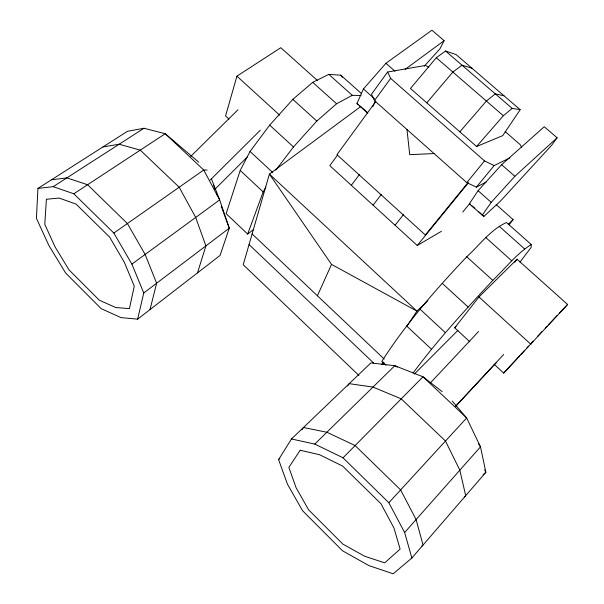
<?xml version="1.0" encoding="UTF-8"?>
<svg xmlns="http://www.w3.org/2000/svg" width="604" height="604" viewBox="0 0 604 604"><rect width="100%" height="100%" fill="white"/><g stroke="black" fill="none" stroke-linecap="round" stroke-linejoin="round"><path stroke-width="0.91" d="M385.933 365.239L381.834 361.351C406.19 323.427 435.816 289.437 466.733 256.791C479.584 245.103 490.32 229.852 506.492 222.514L531.248 244.522L531.173 247.361L519.984 262.098M198.731 162.166L165.247 133.726L143.986 128.259L127.467 131.302L37.954 188.418L36.406 218.271L48.894 245.511L65.655 273.038L101.125 308.614L120.959 317.606L137.637 319.154L220.06 255.462L229.278 228.176L219.667 199.909L211.43 178.822M137.637 319.154L143.752 292.985L131.906 264.122L113.846 233.053L73.809 193.786L53.197 186.666L37.954 188.418M150.018 309.588L156.625 283.231L145.126 254.45L127.399 223.548L87.588 184.733L66.863 177.878L51.415 179.826M317.621 80.664L280.792 47.701L236.919 76.172L225.579 115.968L228.999 119.139M197.485 272.91L205.896 245.888L195.696 217.448L179.184 187.225L140.271 150.132L119.169 144.228L102.967 146.931M361.592 93.688L340.777 75.19L328.795 74.368L312.721 82.34L292.842 99.366L269.686 125.141L250.041 151.461L240.211 170.456L226.13 213.65L247.663 234.073L253.627 229.46M247.663 234.073L263.178 191.921L265.866 187.036M367.783 113.227L356.949 103.548L363.434 88.947L385.933 63.277L431.928 30.2L444.121 40.679L439.946 48.811L424.204 66.259M317.425 295.779L331.521 264.386L269.407 174.103L360.731 106.546M372.706 106.787L375.477 100.838M452.253 401.101L466.658 417.968L480.497 446.832L485.865 472.305L411.868 557.998L393.151 573.8L368.802 565.555L342.506 550.773L302.551 510.69L287.459 484.181L278.58 459.621L291.46 438.98L370.886 362.906L394.805 365.707L423.004 376.798L442.158 391.619M301.962 429.837L303.434 427.504L326.862 432.245L355.122 445.556L400.626 489.912L416.103 519.553L423.049 545.057L421.637 546.258M381.758 364.371L383.306 362.022M407.088 325.994L416.911 311.113L427.828 300.724M469.323 203.835L478.096 190.705L501.614 164.688L544.257 126.727L557.107 137.772L551.731 145.179L500.21 201.351L483.872 216.428L469.323 203.835L470.591 204.703M347.685 385.956L349.21 383.668L372.993 387.073L401.23 398.859L445.488 441.041L459.833 470.161L465.699 495.658L464.302 496.888M520.172 109.702L502.739 135.643L476.579 146.515L410.456 88.494L436.292 57.727L445.541 51.008L456.08 54.571L520.172 109.702L512.162 108.395L445.541 51.008M482.181 215.311L491.226 202.355L514.857 176.3L557.107 137.772M428.734 67.142L425.51 65.436L387.594 72.027L371.543 94.148L374.442 100.626L466.809 182.642L476.397 187.149L486.182 182.023M374.442 100.626L390.675 78.384L387.594 72.027M375.779 101.525L336.949 154.662L425.307 234.979L467.775 182.884M337.553 155.054L329.807 165.647L417.251 245.503L441.441 231.294M351.332 185.3L359.486 174.443M275.756 170.2L293.484 146.953L316.813 121.064L336.594 103.745L352.298 95.319L361.049 95.492M373.076 205.156L381.411 194.36M509.104 224.816L513.113 219.607L496.201 204.613M413.113 373C437.341 340.188 465.057 310.214 492.789 280.377C505.389 268.274 516.322 253.914 531.248 244.522M469.889 341.849L454.714 327.813L478.98 296.957L517.032 259.214L567.594 304.484L503.698 373.098L494.042 364.174M395.046 225.224L403.563 214.496M514.676 262.166L517.032 259.214M466.809 182.642L484.521 160.898L494.125 165.594L509.874 157.886M417.251 245.503L468.5 182.665M476.397 187.149L494.125 165.594M462.739 212.034L469.95 203.306M426.794 102.831L452.864 72.057L462 65.187L471.92 68.199M459.848 131.838L486.386 101.057L495.31 93.884L503.962 95.764M476.579 146.515L503.351 115.726L512.162 108.395M411.868 557.998L404.635 532.509L480.497 446.832L478.466 443.668M404.635 532.509L388.848 502.739L466.658 417.968L423.004 376.798L343.027 457.802L314.775 444.083L291.46 438.98M503.698 373.098L519.666 355.771M520.942 354.382L524.136 350.916M526.696 348.146L528.606 346.069M531.165 343.298L533.083 341.215M537.552 336.36L542.022 331.573M455.877 405.865L503.691 354.473M455.552 406.5L496.352 362.634M430.342 382.959L478.564 331.543M545.223 328.191L547.141 326.16M548.417 324.801L557.364 315.318M559.281 313.287L567.594 304.484M414.321 374.095L457.983 330.312M215.039 189.15L247.127 157.183M454.714 327.813L456.035 326.492M210.23 180L260.233 130.305M190.698 156.421L237.946 109.8M314.775 444.083L394.805 365.707L397.221 367.096M383.23 364.355L384.582 363.042M278.58 459.621L279.863 458.383M508.341 224.152L513.113 219.607M483.102 474.767L485.865 472.305L484.619 469.791M143.752 292.985L229.278 228.176L221.215 206.153M405.209 69.317L444.121 40.679M131.906 264.122L219.667 199.909L203.722 170.011L165.247 133.726L73.809 193.786M113.846 233.053L203.722 170.011L207.134 170.034M53.197 186.666L143.986 128.259M434.042 153.552L409.723 154.677L406.968 129.513M331.521 264.386L416.911 311.113L269.407 174.103L243.223 264.718L358.897 375.446M356.949 103.548L358.187 104.53M359.425 105.511L367.338 112.442M436.292 57.727L503.351 115.726M505.125 131.559L519.984 144.454L521.75 147.353M385.933 63.277L394.993 71.219M501.614 164.688L514.857 176.3M390.675 78.384L484.521 160.898M363.434 88.947L374.495 98.762M478.096 190.705L491.226 202.355M328.795 74.368L352.298 95.319M499.115 226.198L524.597 248.908M471.928 205.768L474.736 208.274M478.255 211.408L483.872 216.428M312.721 82.34L336.594 103.745M485.835 237.591L511.762 260.837M292.842 99.366L316.813 121.064M466.733 256.791L492.789 280.377M236.919 76.172L279.675 115.168M478.98 296.957L530.908 344.325M269.686 125.141L293.484 146.953M442.287 283.374L468.145 307.074M250.041 151.461L272.781 172.555M419.923 309.059L445.359 332.653M240.211 170.456L263.178 191.921M406.62 325.986L431.52 349.255M252.125 233.907L384.174 359.025M249.044 244.552L373.717 363.102M343.027 457.802L388.848 502.739M340.777 75.19L342.294 77.297M213.476 185.013L215.084 189.414M216.375 192.94L217.349 195.583M46.402 199.26L44.779 224.311L55.055 246.893L68.977 269.829L99.32 300.211L115.742 307.527L129.415 308.606L134.262 286.16L124.424 262.446L109.611 237.07L76.044 204.084L59.094 198.059L46.402 199.26M300.165 450.252L288.863 467.413L296.103 487.745L308.614 509.821L342.83 544.098L364.665 556.246L384.688 562.852L400.112 549.111L394.004 528.123L381.018 503.804L342.664 466.114L319.493 454.699L300.165 450.252"/></g></svg>
